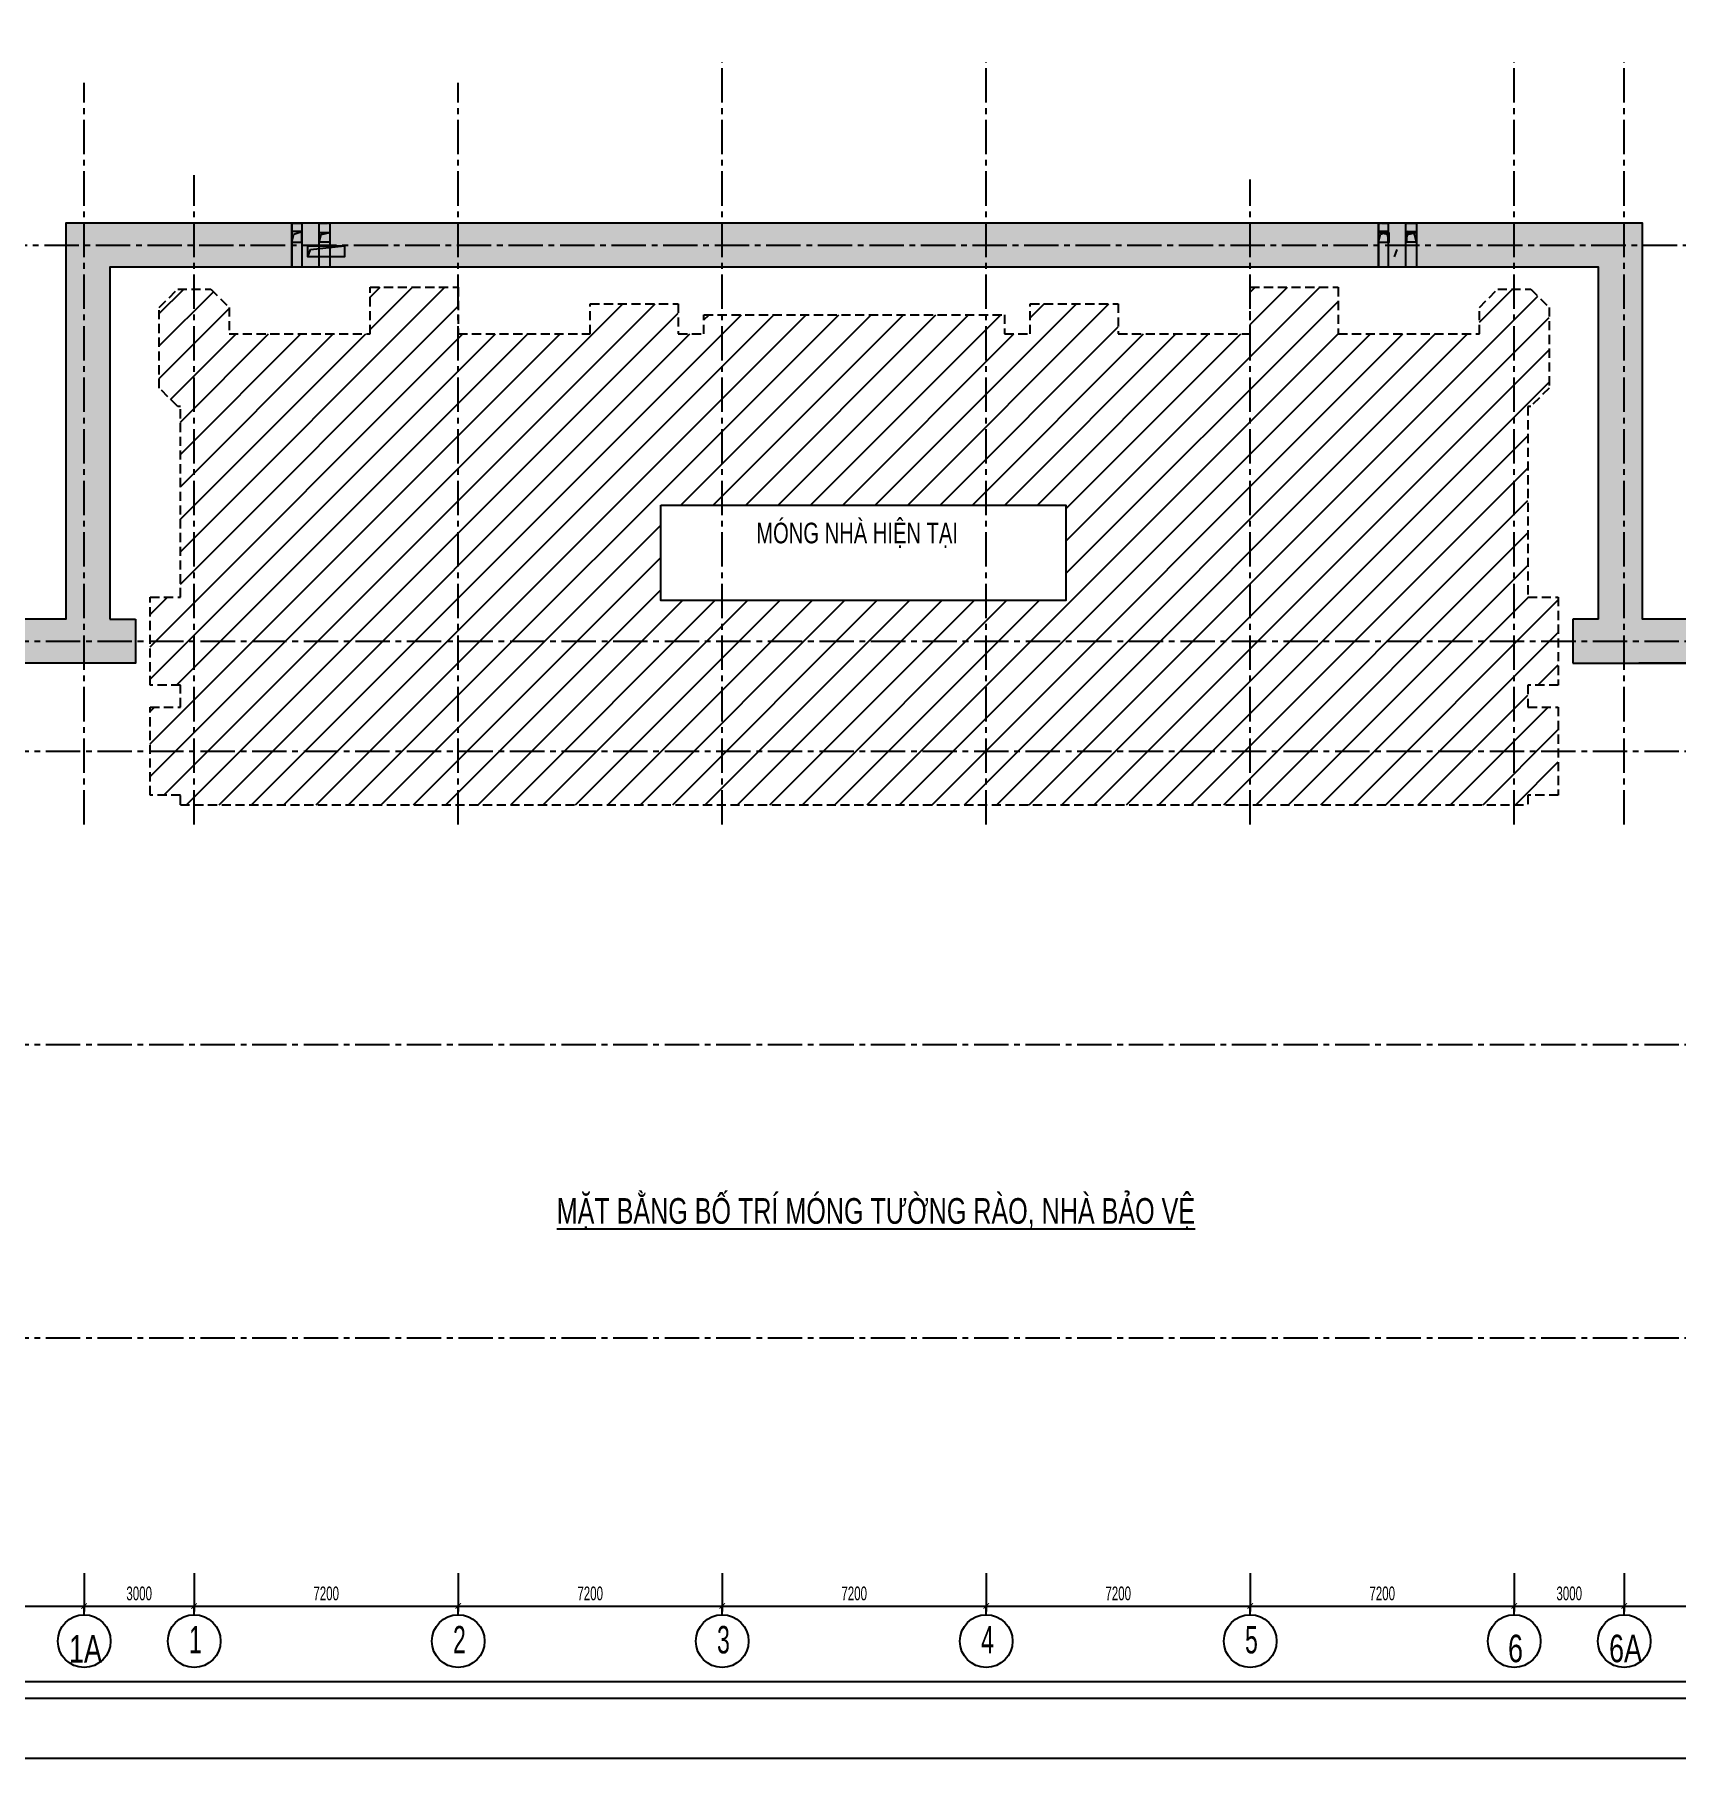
# Model space of a CAD drawing. Extents: x 195594 to 457145, y -254194 to -165094.
# Drawn here: x 222194 to 266975, y -254194 to -207179 of the extents above; entities that cross this region are included whole.
import ezdxf
from ezdxf.enums import TextEntityAlignment as Align

# ---------------------------------------------------------------- set-up
doc = ezdxf.new("R2010")
doc.units = 0
doc.header["$LTSCALE"] = 0.5
doc.header["$MEASUREMENT"] = 0
doc.linetypes.add('CENTER2', pattern=[1.125, 0.75, -0.125, 0.125, -0.125])
doc.linetypes.add('HIDDEN', pattern=[0.375, 0.25, -0.125])
doc.layers.get('0').update_dxf_attribs({"linetype": 'CONTINUOUS'})
doc.layers.get('Defpoints').update_dxf_attribs({"linetype": 'CONTINUOUS'})
for name, color, linetype in [('CDC -TEXT KHUNG', 7, 'CONTINUOUS'), ('CDC-KHUNGTEN', 7, 'CONTINUOUS'), ('CDC.01.AXIS', 160, 'CENTER2'), ('CDC.02.DIM', 1, 'CONTINUOUS'), ('CDC.03.BORDER', 3, 'CONTINUOUS'), ('CDC.04.HIDDEN', 8, 'HIDDEN'), ('CDC.06.TEXT', 2, 'CONTINUOUS'), ('CDC.10.HATCH', 9, 'CONTINUOUS'), ('CDC.11.NOTE', 8, 'CONTINUOUS')]:
    doc.layers.add(name, color=color, linetype=linetype)
doc.layers.add('Tpl_Bound', color=1, linetype='CONTINUOUS', plot=False)
doc.styles.add('ARIAL', font='arial.ttf', dxfattribs={"width": 0.6})
doc.dimstyles.new('150', dxfattribs={"dimscale": 150, "dimtxt": 2.5, "dimasz": 1, "dimexe": 1, "dimexo": 0, "dimgap": 1, "dimtad": 1, "dimdec": 0, "dimdsep": 46, "dimtxsty": 'ARIAL', "dimblk": 'ARCHTICK', "dimcen": 1, "dimdle": 1, "dimclrd": 1, "dimclre": 1, "dimclrt": 2, "dimadec": 0, "dimazin": 0, "dimtfac": 0.00072, "dimtdec": 0, "dimtix": 1, "dimtmove": 2, "dimatfit": 3, "dimldrblk": 'ARCHTICK', "dimfxl": 1, "dimtolj": 1, "dimarcsym": 0})

# ---------------------------------------------------------------- blocks, each defined once
blk = doc.blocks.new('_ARCHTICK')
at = {"color": 0, "linetype": 'ByBlock', "const_width": 0.15}
blk.add_lwpolyline([(-0.5, -0.5), (0.5, 0.5)], dxfattribs=at)
blk = doc.blocks.new('*D202')
at = {"layer": 'CDC.02.DIM', "color": 1, "lineweight": -2, "transparency": 16777216}
for p, q in [((218049, -249140), (218049, -250185)), ((223549, -249140), (223549, -250185)), ((217899, -250035), (223699, -250035))]:
    blk.add_line(p, q, dxfattribs=at)
at = {"layer": 'Defpoints', "color": 0, "transparency": 16777216}
for p in [(218049, -249140), (223549, -249140), (223549, -250035)]:
    blk.add_point(p, dxfattribs=at)
at = {"layer": 'CDC.02.DIM', "color": 1, "lineweight": -2, "transparency": 16777216, "xscale": 150, "yscale": 150, "zscale": 150, "rotation": 180}
blk.add_blockref('_ARCHTICK', (218049, -250035), dxfattribs=at)
at = {"layer": 'CDC.02.DIM', "color": 1, "lineweight": -2, "transparency": 16777216, "xscale": 150, "yscale": 150, "zscale": 150}
blk.add_blockref('_ARCHTICK', (223549, -250035), dxfattribs=at)
at = {"layer": 'CDC.02.DIM', "color": 2, "transparency": 16777216, "insert": (220799, -249694), "char_height": 375, "attachment_point": 5, "style": 'ARIAL'}
blk.add_mtext('\\A1;5500', dxfattribs=at)
blk = doc.blocks.new('*D203')
at = {"layer": 'CDC.02.DIM', "color": 1, "lineweight": -2, "transparency": 16777216}
for p, q in [((226549, -249140), (226549, -250185)), ((233749, -249140), (233749, -250185)), ((226399, -250035), (233899, -250035))]:
    blk.add_line(p, q, dxfattribs=at)
at = {"layer": 'Defpoints', "color": 0, "transparency": 16777216}
for p in [(226549, -249140), (233749, -249140), (233749, -250035)]:
    blk.add_point(p, dxfattribs=at)
at = {"layer": 'CDC.02.DIM', "color": 1, "lineweight": -2, "transparency": 16777216, "xscale": 150, "yscale": 150, "zscale": 150, "rotation": 180}
blk.add_blockref('_ARCHTICK', (226549, -250035), dxfattribs=at)
at = {"layer": 'CDC.02.DIM', "color": 1, "lineweight": -2, "transparency": 16777216, "xscale": 150, "yscale": 150, "zscale": 150}
blk.add_blockref('_ARCHTICK', (233749, -250035), dxfattribs=at)
at = {"layer": 'CDC.02.DIM', "color": 2, "transparency": 16777216, "insert": (230149, -249694), "char_height": 375, "attachment_point": 5, "style": 'ARIAL'}
blk.add_mtext('\\A1;7200', dxfattribs=at)
blk = doc.blocks.new('*D204')
at = {"layer": 'CDC.02.DIM', "color": 1, "lineweight": -2, "transparency": 16777216}
for p, q in [((233749, -249140), (233749, -250185)), ((240949, -249140), (240949, -250185)), ((233599, -250035), (241099, -250035))]:
    blk.add_line(p, q, dxfattribs=at)
at = {"layer": 'Defpoints', "color": 0, "transparency": 16777216}
for p in [(233749, -249140), (240949, -249140), (240949, -250035)]:
    blk.add_point(p, dxfattribs=at)
at = {"layer": 'CDC.02.DIM', "color": 1, "lineweight": -2, "transparency": 16777216, "xscale": 150, "yscale": 150, "zscale": 150, "rotation": 180}
blk.add_blockref('_ARCHTICK', (233749, -250035), dxfattribs=at)
at = {"layer": 'CDC.02.DIM', "color": 1, "lineweight": -2, "transparency": 16777216, "xscale": 150, "yscale": 150, "zscale": 150}
blk.add_blockref('_ARCHTICK', (240949, -250035), dxfattribs=at)
at = {"layer": 'CDC.02.DIM', "color": 2, "transparency": 16777216, "insert": (237349, -249694), "char_height": 375, "attachment_point": 5, "style": 'ARIAL'}
blk.add_mtext('\\A1;7200', dxfattribs=at)
blk = doc.blocks.new('*D205')
at = {"layer": 'CDC.02.DIM', "color": 1, "lineweight": -2, "transparency": 16777216}
for p, q in [((240949, -249140), (240949, -250185)), ((248149, -249140), (248149, -250185)), ((240799, -250035), (248299, -250035))]:
    blk.add_line(p, q, dxfattribs=at)
at = {"layer": 'Defpoints', "color": 0, "transparency": 16777216}
for p in [(240949, -249140), (248149, -249140), (248149, -250035)]:
    blk.add_point(p, dxfattribs=at)
at = {"layer": 'CDC.02.DIM', "color": 1, "lineweight": -2, "transparency": 16777216, "xscale": 150, "yscale": 150, "zscale": 150, "rotation": 180}
blk.add_blockref('_ARCHTICK', (240949, -250035), dxfattribs=at)
at = {"layer": 'CDC.02.DIM', "color": 1, "lineweight": -2, "transparency": 16777216, "xscale": 150, "yscale": 150, "zscale": 150}
blk.add_blockref('_ARCHTICK', (248149, -250035), dxfattribs=at)
at = {"layer": 'CDC.02.DIM', "color": 2, "transparency": 16777216, "insert": (244549, -249694), "char_height": 375, "attachment_point": 5, "style": 'ARIAL'}
blk.add_mtext('\\A1;7200', dxfattribs=at)
blk = doc.blocks.new('*D206')
at = {"layer": 'CDC.02.DIM', "color": 1, "lineweight": -2, "transparency": 16777216}
for p, q in [((248149, -249140), (248149, -250185)), ((255349, -249140), (255349, -250185)), ((247999, -250035), (255499, -250035))]:
    blk.add_line(p, q, dxfattribs=at)
at = {"layer": 'Defpoints', "color": 0, "transparency": 16777216}
for p in [(248149, -249140), (255349, -249140), (255349, -250035)]:
    blk.add_point(p, dxfattribs=at)
at = {"layer": 'CDC.02.DIM', "color": 1, "lineweight": -2, "transparency": 16777216, "xscale": 150, "yscale": 150, "zscale": 150, "rotation": 180}
blk.add_blockref('_ARCHTICK', (248149, -250035), dxfattribs=at)
at = {"layer": 'CDC.02.DIM', "color": 1, "lineweight": -2, "transparency": 16777216, "xscale": 150, "yscale": 150, "zscale": 150}
blk.add_blockref('_ARCHTICK', (255349, -250035), dxfattribs=at)
at = {"layer": 'CDC.02.DIM', "color": 2, "transparency": 16777216, "insert": (251749, -249694), "char_height": 375, "attachment_point": 5, "style": 'ARIAL'}
blk.add_mtext('\\A1;7200', dxfattribs=at)
blk = doc.blocks.new('*D207')
at = {"layer": 'CDC.02.DIM', "color": 1, "lineweight": -2, "transparency": 16777216}
for p, q in [((255349, -249140), (255349, -250185)), ((262549, -249140), (262549, -250185)), ((255199, -250035), (262699, -250035))]:
    blk.add_line(p, q, dxfattribs=at)
at = {"layer": 'Defpoints', "color": 0, "transparency": 16777216}
for p in [(255349, -249140), (262549, -249140), (262549, -250035)]:
    blk.add_point(p, dxfattribs=at)
at = {"layer": 'CDC.02.DIM', "color": 1, "lineweight": -2, "transparency": 16777216, "xscale": 150, "yscale": 150, "zscale": 150, "rotation": 180}
blk.add_blockref('_ARCHTICK', (255349, -250035), dxfattribs=at)
at = {"layer": 'CDC.02.DIM', "color": 1, "lineweight": -2, "transparency": 16777216, "xscale": 150, "yscale": 150, "zscale": 150}
blk.add_blockref('_ARCHTICK', (262549, -250035), dxfattribs=at)
at = {"layer": 'CDC.02.DIM', "color": 2, "transparency": 16777216, "insert": (258949, -249694), "char_height": 375, "attachment_point": 5, "style": 'ARIAL'}
blk.add_mtext('\\A1;7200', dxfattribs=at)
blk = doc.blocks.new('*D208')
at = {"layer": 'CDC.02.DIM', "color": 1, "lineweight": -2, "transparency": 16777216}
for p, q in [((262549, -249140), (262549, -250185)), ((265549, -249140), (265549, -250185)), ((262399, -250035), (265699, -250035))]:
    blk.add_line(p, q, dxfattribs=at)
at = {"layer": 'Defpoints', "color": 0, "transparency": 16777216}
for p in [(262549, -249140), (265549, -249140), (265549, -250035)]:
    blk.add_point(p, dxfattribs=at)
at = {"layer": 'CDC.02.DIM', "color": 1, "lineweight": -2, "transparency": 16777216, "xscale": 150, "yscale": 150, "zscale": 150, "rotation": 180}
blk.add_blockref('_ARCHTICK', (262549, -250035), dxfattribs=at)
at = {"layer": 'CDC.02.DIM', "color": 1, "lineweight": -2, "transparency": 16777216, "xscale": 150, "yscale": 150, "zscale": 150}
blk.add_blockref('_ARCHTICK', (265549, -250035), dxfattribs=at)
at = {"layer": 'CDC.02.DIM', "color": 2, "transparency": 16777216, "insert": (264049, -249694), "char_height": 375, "attachment_point": 5, "style": 'ARIAL'}
blk.add_mtext('\\A1;3000', dxfattribs=at)
blk = doc.blocks.new('*D222')
at = {"layer": 'CDC.02.DIM', "color": 1, "lineweight": -2, "transparency": 16777216}
for p, q in [((265549, -249140), (265549, -250185)), ((271049, -249140), (271049, -250185)), ((265399, -250035), (271199, -250035))]:
    blk.add_line(p, q, dxfattribs=at)
at = {"layer": 'Defpoints', "color": 0, "transparency": 16777216}
for p in [(265549, -249140), (271049, -249140), (271049, -250035)]:
    blk.add_point(p, dxfattribs=at)
at = {"layer": 'CDC.02.DIM', "color": 1, "lineweight": -2, "transparency": 16777216, "xscale": 150, "yscale": 150, "zscale": 150, "rotation": 180}
blk.add_blockref('_ARCHTICK', (265549, -250035), dxfattribs=at)
at = {"layer": 'CDC.02.DIM', "color": 1, "lineweight": -2, "transparency": 16777216, "xscale": 150, "yscale": 150, "zscale": 150}
blk.add_blockref('_ARCHTICK', (271049, -250035), dxfattribs=at)
at = {"layer": 'CDC.02.DIM', "color": 2, "transparency": 16777216, "insert": (268299, -249694), "char_height": 375, "attachment_point": 5, "style": 'ARIAL'}
blk.add_mtext('\\A1;5500', dxfattribs=at)
blk = doc.blocks.new('*D223')
at = {"layer": 'CDC.02.DIM', "color": 1, "lineweight": -2, "transparency": 16777216}
for p, q in [((223549, -249140), (223549, -250185)), ((226549, -249140), (226549, -250185)), ((223399, -250035), (226699, -250035))]:
    blk.add_line(p, q, dxfattribs=at)
at = {"layer": 'Defpoints', "color": 0, "transparency": 16777216}
for p in [(223549, -249140), (226549, -249140), (226549, -250035)]:
    blk.add_point(p, dxfattribs=at)
at = {"layer": 'CDC.02.DIM', "color": 1, "lineweight": -2, "transparency": 16777216, "xscale": 150, "yscale": 150, "zscale": 150, "rotation": 180}
blk.add_blockref('_ARCHTICK', (223549, -250035), dxfattribs=at)
at = {"layer": 'CDC.02.DIM', "color": 1, "lineweight": -2, "transparency": 16777216, "xscale": 150, "yscale": 150, "zscale": 150}
blk.add_blockref('_ARCHTICK', (226549, -250035), dxfattribs=at)
at = {"layer": 'CDC.02.DIM', "color": 2, "transparency": 16777216, "insert": (225049, -249694), "char_height": 375, "attachment_point": 5, "style": 'ARIAL'}
blk.add_mtext('\\A1;3000', dxfattribs=at)
blk = doc.blocks.new('Khung tên chuẩn')
at = {"layer": 'CDC-KHUNGTEN'}
blk.add_lwpolyline([(30654, -246309), (30654, -189709), (-40446, -189709), (-40446, -246309)], close=True, dxfattribs=at)
at = {"layer": 'CDC.10.HATCH', "color": 8}
blk.add_lwpolyline([(-40746, -246609), (38754, -246609), (38754, -189409), (-40746, -189409)], close=True, dxfattribs=at)
at = {"layer": 'Defpoints', "color": 1}
blk.add_lwpolyline([(-44246, -247709), (-44246, -188309), (39854, -188309), (39854, -247709), (-44246, -247709)], close=True, dxfattribs=at)

msp = doc.modelspace()

# ---------------------------------------------------------------- hatches: boundary and pattern name
at = {"layer": 'CDC.04.HIDDEN'}
h = msp.add_hatch(dxfattribs=at)
h.set_pattern_fill('AR-SAND', color=256, scale=10, style=0)
h.set_pattern_definition([(37.5, (-127756.355, -227742.043), (-0.6299336, 19.2682377), [0, -15.2, 0, -17, 0, -16.25]), (7.5, (-127756.355, -227742.043), (17.697767, 28.2214607), [0, -8.2, 0, -13.7, 0, -5.25]), (327.5, (-127768.655, -227742.043), (31.1414186, 0.0565905), [0, -5, 0, -18, 0, -23.5]), (317.5, (-127768.655, -227742.043), (30.061266, 8.7767556), [0, -2.5, 0, -11.8, 0, -13.5])])
h.paths.add_polyline_path([(229481, -212322), (229216, -212322), (229216, -213522), (229481, -213522)])
h.paths.add_polyline_path([(230249.4, -212322), (229959.4, -212322), (229959.4, -213522), (230249.4, -213522)])
h = msp.add_hatch(dxfattribs=at)
h.set_pattern_fill('AR-SAND', color=256, scale=10, style=0)
h.set_pattern_definition([(37.5, (-98122.956, -227742.043), (-0.6299336, 19.2682377), [0, -15.2, 0, -17, 0, -16.25]), (7.5, (-98122.956, -227742.043), (17.697767, 28.2214607), [0, -8.2, 0, -13.7, 0, -5.25]), (327.5, (-98135.256, -227742.043), (31.1414186, 0.0565905), [0, -5, 0, -18, 0, -23.5]), (317.5, (-98135.256, -227742.043), (30.061266, 8.7767556), [0, -2.5, 0, -11.8, 0, -13.5])])
h.paths.add_polyline_path([(259114.4, -212322), (258849.4, -212322), (258849.4, -213522), (259114.4, -213522)])
h.paths.add_polyline_path([(259882.8, -212322), (259592.8, -212322), (259592.8, -213522), (259882.8, -213522)])
at = {"layer": 'CDC.10.HATCH'}
h = msp.add_hatch(dxfattribs=at)
h.set_pattern_fill('SACNCR', color=256, scale=3000, style=0)
h.set_pattern_definition([(45, (-129959.83, -226413.84), (-198.87378, 198.87378), []), (45, (-129760.96, -226413.84), (-198.87378, 198.87378), [0, -281.25])])
h.paths.add_polyline_path([(276349.4, -175822), (276349.4, -223122), (266049.9, -223122), (266049.9, -212322), (223047.4, -212322), (223047.4, -223122), (218449.9, -223122), (212749.4, -223122), (212749.4, -175822)], flags=16)
h.paths.add_polyline_path([(276549.4, -199522), (276549.4, -198722), (277349.4, -198722), (277349.4, -199522)])
h.paths.add_polyline_path([(276799.4, -184522), (277099.4, -184522), (277099.4, -184822), (276799.4, -184822)])
h.paths.add_polyline_path([(229481, -212322), (229481, -213522), (229959.4, -213522), (229959.4, -212322), (230249.4, -212322), (230249.4, -213522), (264849.9, -213522), (264849.9, -223122), (264148.9, -223122), (264148.9, -224322), (277549.4, -224322), (277549.4, -174622), (211549.4, -174622), (211549.4, -224322), (224949.9, -224322), (224949.9, -223122), (224247.4, -223122), (224247.4, -213522), (229216, -213522), (229216, -212322)])
h = msp.add_hatch(dxfattribs=at)
h.set_pattern_fill('ANSI31', color=256, scale=5000, style=0)
h.set_pattern_definition([(45, (168215.9, -387075.65), (-441.9417, 441.9417), [])])
h.paths.add_polyline_path([(226549.4, -226722), (225349.4, -226722), (225349.4, -227922), (226174.3, -227922), (226174.3, -228186.7), (226549.4, -228186.7)])
h.paths.add_polyline_path([(263749.4, -226722), (226549.4, -226722), (226549.4, -228186.7), (262924.6, -228186.7), (262924.6, -227922), (263749.4, -227922)])
h.paths.add_polyline_path([(263749.4, -225522), (262924.6, -225522), (262924.6, -224922), (263749.4, -224922), (263749.4, -223722), (226549.4, -223722), (226549.4, -226722), (263749.4, -226722)])
h.paths.add_polyline_path([(226549.4, -223722), (225349.4, -223722), (225349.4, -224922), (226174.3, -224922), (226174.3, -225522), (225349.4, -225522), (225349.4, -226722), (226549.4, -226722)])
h.paths.add_polyline_path([(226549.4, -214122.1), (226099.4, -214122.1), (225597.7, -214622.1), (225597.7, -216822.1), (226099.4, -217322.1), (226174.3, -217322.1), (226174.3, -222522), (225349.4, -222522), (225349.4, -223722), (226549.4, -223722)])
h.paths.add_polyline_path([(262924.6, -217322.1), (262999.4, -217322.1), (263501.1, -216822.1), (263499.4, -214622.1), (262999.4, -214122.1), (262099.4, -214122.1), (261599.4, -214622.1), (261599.4, -215347), (257749.6, -215347), (257749.6, -214072), (255349.6, -214072), (255349.6, -215347), (251749.4, -215347), (251749.4, -214521.8), (249349.4, -214521.8), (249349.4, -215347), (248649.4, -215347), (248649.4, -214822), (240449.4, -214822), (240449.4, -215347), (239749.4, -215347), (239749.4, -214521.8), (237349.4, -214521.8), (237349.4, -215347), (233749.3, -215347), (233749.3, -214072), (231349.3, -214072), (231349.3, -215347), (227499.4, -215347), (227499.4, -214622.1), (226999.4, -214122.1), (226549.4, -214122.1), (226549.4, -223722), (263749.4, -223722), (263749.4, -222522), (262924.6, -222522)])
h.paths.add_polyline_path([(239275.7, -220010.7), (250324.7, -220010.7), (250324.7, -222616.7), (239275.7, -222616.7)], flags=16)
h.paths.add_polyline_path([(224254.6, -214682), (226327.3, -214682), (226327.3, -213600.5), (224254.6, -213600.5)], flags=9)
h.paths.add_polyline_path([(262758.6, -214682), (264831.3, -214682), (264831.3, -213600.5), (262758.6, -213600.5)], flags=9)
h.paths.add_polyline_path([(257175.6, -214682), (259248.3, -214682), (259248.3, -213600.5), (257175.6, -213600.5)], flags=9)
h.paths.add_polyline_path([(254328.6, -214682), (256401.3, -214682), (256401.3, -213600.5), (254328.6, -213600.5)], flags=9)
h.paths.add_polyline_path([(232534.6, -214682), (234607.3, -214682), (234607.3, -213600.5), (232534.6, -213600.5)], flags=9)
h.paths.add_polyline_path([(229777.6, -214682), (231850.3, -214682), (231850.3, -213600.5), (229777.6, -213600.5)], flags=9)
h.paths.add_polyline_path([(239492.6, -222352.2), (250175.9, -222352.2), (250175.9, -221108.4), (239492.6, -221108.4)], flags=8)
h.paths.add_polyline_path([(239492.6, -221387.2), (250175.9, -221387.2), (250175.9, -220143.4), (239492.6, -220143.4)], flags=8)

# ---------------------------------------------------------------- linework, layer by layer
at = {"layer": 'CDC.01.AXIS', "ltscale": 2500}
for p, q in [((240949.4, -228723), (240949.4, -207937.6)), ((248149.4, -228723), (248149.4, -207937.6)), ((262549.4, -228723), (262549.4, -207937.6)), ((265549.4, -228723), (265549.4, -207937.6)), ((223549.4, -228723), (223549.4, -208502.3)), ((233749.4, -228723), (233749.4, -208502.3)), ((226549.4, -228723), (226549.4, -211012.7)), ((255349.4, -228723), (255349.4, -211138.3)), ((209807.1, -212922), (279396.4, -212922)), ((209850.4, -223722), (278460.8, -223722)), ((209848.9, -226722), (278460.8, -226722)), ((209848.9, -234722), (278460.8, -234722)), ((209848.9, -242722), (278460.8, -242722))]:
    msp.add_line(p, q, dxfattribs=at)
at = {"layer": 'CDC.03.BORDER'}
msp.add_lwpolyline([(239275.7, -220010.7), (250324.7, -220010.7), (250324.7, -222616.7), (239275.7, -222616.7)], close=True, dxfattribs=at)
at = {"layer": 'CDC.04.HIDDEN'}
for p, q in [((229216, -212322), (229216, -213522)), ((229481, -212322), (229481, -213522)), ((258849.4, -212322), (258849.4, -213522)), ((259114.4, -212322), (259114.4, -213522))]:
    msp.add_line(p, q, dxfattribs=at)
at = {"layer": 'CDC.04.HIDDEN', "ltscale": 2000}
msp.add_line((226174.3, -228186.7), (262924.6, -228186.7), dxfattribs=at)
at = {"layer": 'CDC.04.HIDDEN'}
for points in [[(229216, -212322), (229481, -212322), (229481, -213522), (229216, -213522)], [(229959.4, -212322), (230249.4, -212322), (230249.4, -213522), (229959.4, -213522)], [(258849.4, -212322), (259114.4, -212322), (259114.4, -213522), (258849.4, -213522)], [(259592.8, -212322), (259882.8, -212322), (259882.8, -213522), (259592.8, -213522)]]:
    msp.add_lwpolyline(points, close=True, dxfattribs=at)
at = {"layer": 'CDC.04.HIDDEN', "ltscale": 2000}
msp.add_lwpolyline([(226174.3, -228186.7), (226174.3, -227922), (225349.4, -227922), (225349.4, -225522), (226174.3, -225522), (226174.3, -224922), (225349.4, -224922), (225349.4, -222522), (226174.3, -222522), (226174.3, -217322.1), (226099.4, -217322.1), (225597.7, -216822.1), (225597.7, -214622.1), (226099.4, -214122.1), (226999.4, -214122.1), (227499.4, -214622.1), (227499.4, -215347), (231349.3, -215347), (231349.3, -214072), (233749.3, -214072), (233749.3, -215347), (237349.4, -215347), (237349.4, -214521.8), (239749.4, -214521.8), (239749.4, -215347), (240449.4, -215347), (240449.4, -214822), (248649.4, -214822), (248649.4, -215347), (249349.4, -215347), (249349.4, -214521.8), (251749.4, -214521.8), (251749.4, -215347), (255349.6, -215347), (255349.6, -214072), (257749.6, -214072), (257749.6, -215347), (261599.4, -215347), (261599.4, -214622.1), (262099.4, -214122.1), (262999.4, -214122.1), (263499.4, -214622.1), (263501.1, -216822.1), (262999.4, -217322.1), (262924.6, -217322.1), (262924.6, -222522), (263749.4, -222522), (263749.4, -224922), (262924.6, -224922), (262924.6, -225522), (263749.4, -225522), (263749.4, -227922), (262924.6, -227922), (262924.6, -228186.7)], dxfattribs=at)
at = {"layer": 'CDC.10.HATCH'}
for p, q in [((224247.4, -223122), (224949.9, -223122)), ((264851.4, -223122), (264148.9, -223122)), ((264148.9, -223122), (264148.9, -224322))]:
    msp.add_line(p, q, dxfattribs=at)
for points in [[(211549.4, -224322), (211549.4, -174622), (277549.4, -174622), (277549.4, -224322), (265949.9, -224322)], [(218449.9, -223122), (212749.4, -223122), (212749.4, -175822), (276349.4, -175822), (276349.4, -223122), (266049.9, -223122), (266049.9, -212322), (223047.4, -212322), (223047.4, -223122), (218449.9, -223122)], [(264849.9, -223122), (264849.9, -213522), (224247.4, -213522), (224247.4, -223122)], [(224949.9, -223122), (224949.9, -224322), (211549.4, -224322)], [(264148.9, -224322), (264148.9, -224322), (270648.9, -224322)]]:
    msp.add_lwpolyline(points, dxfattribs=at)
at = {"layer": 'CDC.11.NOTE'}
for p, q in [((223549.4, -250272.6), (223549.4, -250035.4)), ((226549.4, -250272.6), (226549.4, -250035.4)), ((233749.4, -250272.6), (233749.4, -250035.4)), ((240949.4, -250272.6), (240949.4, -250035.4)), ((248149.4, -250272.6), (248149.4, -250035.4)), ((255349.4, -250272.6), (255349.4, -250035.4)), ((262549.4, -250272.6), (262549.4, -250035.4)), ((265549.4, -250272.6), (265549.4, -250035.4))]:
    msp.add_line(p, q, dxfattribs=at)
for centre in [(223549.4, -250991.8), (226549.4, -250991.8), (233749.4, -250991.8), (240949.4, -250991.8), (248149.4, -250991.8), (255349.4, -250991.8), (262549.4, -250991.8), (265549.4, -250991.8)]:
    msp.add_circle(centre, 719.2, dxfattribs=at)
at = {"layer": 'Defpoints'}
for p, q in [((229216, -212844), (229268.7, -212625)), ((229268.7, -212625), (229481, -212554)), ((229718.7, -213045), (230649.4, -212944)), ((229959.4, -212844), (230008.7, -212635)), ((230008.7, -212635), (230249.4, -212579)), ((259090.1, -212635), (258849.4, -212579)), ((258849.4, -212844), (258902.1, -212625)), ((258902.1, -212625), (259114.4, -212554)), ((259139.4, -212844), (259090.1, -212635)), ((259592.8, -212844), (259642.1, -212635)), ((259830.1, -212625), (259617.8, -212554)), ((259642.1, -212635), (259882.8, -212579)), ((259882.8, -212844), (259830.1, -212625)), ((229649.4, -213244), (229718.7, -213045)), ((259282.8, -213244), (259352.1, -213045))]:
    msp.add_line(p, q, dxfattribs=at)
for points in [[(229216, -212844), (229481, -212844), (229481, -212554), (229216, -212554)], [(229649.4, -212944), (230649.4, -212944), (230649.4, -213244), (229649.4, -213244)], [(229959.4, -212579), (230249.4, -212579), (230249.4, -212844), (229959.4, -212844)], [(258849.4, -212844), (259114.4, -212844), (259114.4, -212554), (258849.4, -212554)], [(259139.4, -212579), (258849.4, -212579), (258849.4, -212844), (259139.4, -212844)], [(259592.8, -212579), (259882.8, -212579), (259882.8, -212844), (259592.8, -212844)], [(259882.8, -212844), (259617.8, -212844), (259617.8, -212554), (259882.8, -212554)]]:
    msp.add_lwpolyline(points, close=True, dxfattribs=at)
at = {"layer": 'Tpl_Bound', "color": 1}
msp.add_lwpolyline([(195594.3, -254193.8), (195594.3, -165093.8), (321744.3, -165093.8), (321744.3, -254193.8)], close=True, dxfattribs=at)

# ---------------------------------------------------------------- block references
at = {"layer": 'CDC -TEXT KHUNG', "color": 7, "xscale": 1.500000000771252, "yscale": 1.500000000771252, "zscale": 1.500000000771252}
msp.add_blockref('Khung tên chuẩn', (261963.1, 117369.1), dxfattribs=at)

# ---------------------------------------------------------------- texts
at = {"layer": 'CDC.06.TEXT', "style": 'ARIAL', "width": 0.7}
msp.add_text('MÓNG NHÀ HIỆN TẠI', height=562.5, dxfattribs=at).set_placement((241878.9, -220773.9), align=Align.MIDDLE_LEFT)
at = {"layer": 'CDC.06.TEXT', "style": 'ARIAL', "width": 0.6}
for s, p in [('1', (226407.9, -251327.8)), ('2', (233607.9, -251327.8)), ('3', (240807.9, -251327.8)), ('4', (248007.9, -251327.8)), ('5', (255207.9, -251327.8))]:
    msp.add_text(s, height=750, dxfattribs=at).set_placement(p)
at = {"layer": 'CDC.06.TEXT', "attachment_point": 8, "line_spacing_factor": 0.938532}
for s, insert, char_height, width in [('{\\fArial|b0|i0|c0|p34;\\W0.7;\\LMẶT BẰNG BỐ TRÍ MÓNG TƯỜNG RÀO, NHÀ BẢO VỆ  }', (245141, -239765.4), 700, 23223.157), ('{\\fArial|b0|i0|c0|p34;\\W0.7;1A}', (223584.4, -251577.8), 750, 696.96), ('{\\fArial|b0|i0|c0|p34;\\W0.7;6}', (262584.4, -251577.8), 750, 696.96), ('{\\fArial|b0|i0|c0|p34;\\W0.7;6A}', (265584.4, -251577.8), 750, 696.96)]:
    msp.add_mtext(s, dxfattribs=dict(at, insert=insert, char_height=char_height, width=width))

# ---------------------------------------------------------------- dimensions: what is measured, and where the dimension line sits
at = {"layer": 'CDC.02.DIM'}
for base, p1, p2, picture, middle in [((223549.4, -250035.4), (218049.4, -249139.6), (223549.4, -249139.6), '*D202', (220799.4, -249694)), ((226549.4, -250035.4), (223549.4, -249139.6), (226549.4, -249139.6), '*D223', (225049.4, -249693.8)), ((233749.4, -250035.4), (226549.4, -249139.6), (233749.4, -249139.6), '*D203', (230149.4, -249694)), ((240949.4, -250035.4), (233749.4, -249139.6), (240949.4, -249139.6), '*D204', (237349.4, -249694)), ((248149.4, -250035.4), (240949.4, -249139.6), (248149.4, -249139.6), '*D205', (244549.4, -249694)), ((255349.4, -250035.4), (248149.4, -249139.6), (255349.4, -249139.6), '*D206', (251749.4, -249694)), ((262549.4, -250035.4), (255349.4, -249139.6), (262549.4, -249139.6), '*D207', (258949.4, -249694)), ((265549.4, -250035.4), (262549.4, -249139.6), (265549.4, -249139.6), '*D208', (264049.4, -249693.8)), ((271049.4, -250035.4), (265549.4, -249139.6), (271049.4, -249139.6), '*D222', (268299.4, -249694))]:
    dim = msp.add_linear_dim(base=base, p1=p1, p2=p2, dimstyle='150', dxfattribs=at)
    dim.commit()
    dim.dimension.update_dxf_attribs({"geometry": picture, "text_midpoint": middle})

doc.saveas('drawing.dxf')
